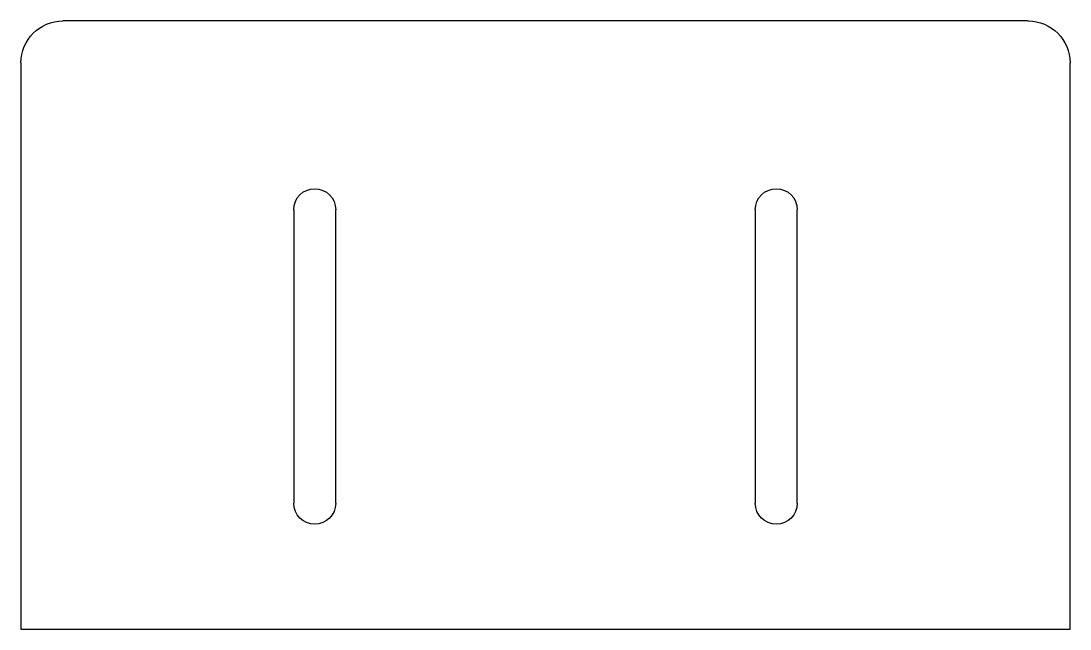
# Model space of a CAD drawing. Header units: millimetres. Extents: x -37.5 to 37.5, y -20.3 to 23.2.
import ezdxf

# ---------------------------------------------------------------- set-up
doc = ezdxf.new("R2010")
doc.units = ezdxf.units.MM

msp = doc.modelspace()

# ---------------------------------------------------------------- linework, layer by layer
at = {"color": 7, "extrusion": (0, -6.12323e-17, -1)}
for p, q in [((34.5, 23.25, -1.5), (-34.5, 23.25, -1.5)), ((-37.5, 20.25, -1.5), (-37.5, -20.25, -1.5)), ((37.5, -20.25, -1.5), (37.5, 20.25, -1.5)), ((-18, 9.75, -1.5), (-18, -11.25, -1.5)), ((-15, -11.25, -1.5), (-15, 9.75, -1.5)), ((15, 9.75, -1.5), (15, -11.25, -1.5)), ((18, -11.25, -1.5), (18, 9.75, -1.5)), ((-37.5, -20.25, -1.5), (37.5, -20.25, -1.5))]:
    msp.add_line(p, q, dxfattribs=at)
for centre, radius, start, end in [((34.5, 20.25, 1.5), 3, 0, 90), ((-34.5, 20.25, 1.5), 3, 90, 180), ((16.5, 9.75, 1.5), 1.5, 0, 180), ((-16.5, 9.75, 1.5), 1.5, 0, 180), ((16.5, -11.25, 1.5), 1.5, 180, 0), ((-16.5, -11.25, 1.5), 1.5, 180, 0)]:
    msp.add_arc(centre, radius, start, end, dxfattribs=at)

doc.saveas('drawing.dxf')
